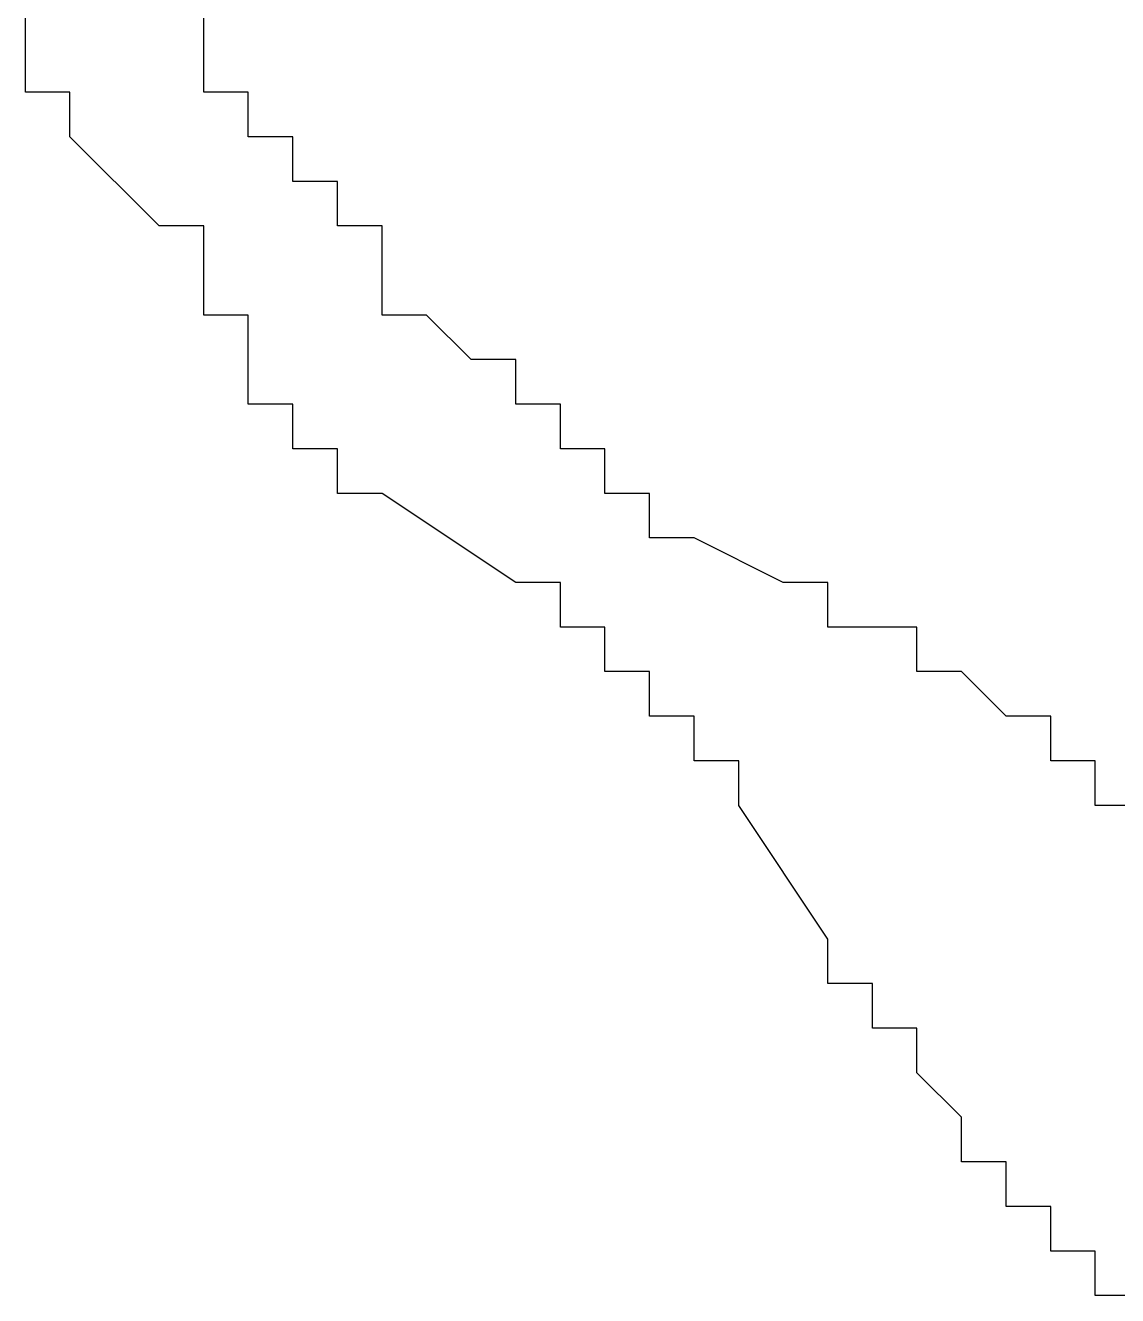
# Model space of a CAD drawing. Header units: metres. Extents: x -4.5 to 4.5, y -4.5 to 4.5.
# Drawn here: x 1.7069 to 1.9621, y -0.832 to -0.5351 of the extents above; entities that cross this region are included whole.
import ezdxf

# ---------------------------------------------------------------- set-up
doc = ezdxf.new("R2010")
doc.units = ezdxf.units.M

msp = doc.modelspace()

# ---------------------------------------------------------------- linework, layer by layer
at = {"layer": '1', "color": 3}
for p, q in [((1.706932, -0.540321), (1.706932, -0.529904)), ((1.748599, -0.540321), (1.748599, -0.529904)), ((1.706932, -0.550738), (1.706932, -0.540321)), ((1.748599, -0.550738), (1.748599, -0.540321)), ((1.717349, -0.550738), (1.706932, -0.550738)), ((1.717349, -0.561154), (1.717349, -0.550738)), ((1.759016, -0.550738), (1.748599, -0.550738)), ((1.759016, -0.561154), (1.759016, -0.550738)), ((1.738182, -0.581988), (1.717349, -0.561154)), ((1.769432, -0.561154), (1.759016, -0.561154)), ((1.769432, -0.571571), (1.769432, -0.561154)), ((1.779849, -0.571571), (1.769432, -0.571571)), ((1.779849, -0.581988), (1.779849, -0.571571)), ((1.748599, -0.581988), (1.738182, -0.581988)), ((1.748599, -0.592404), (1.748599, -0.581988)), ((1.790266, -0.581988), (1.779849, -0.581988)), ((1.790266, -0.592404), (1.790266, -0.581988)), ((1.748599, -0.602821), (1.748599, -0.592404)), ((1.790266, -0.602821), (1.790266, -0.592404)), ((1.759016, -0.602821), (1.748599, -0.602821)), ((1.759016, -0.613238), (1.759016, -0.602821)), ((1.800682, -0.602821), (1.790266, -0.602821)), ((1.811099, -0.613238), (1.800682, -0.602821)), ((1.759016, -0.623654), (1.759016, -0.613238)), ((1.821516, -0.613238), (1.811099, -0.613238)), ((1.821516, -0.623654), (1.821516, -0.613238)), ((1.769432, -0.623654), (1.759016, -0.623654)), ((1.769432, -0.634071), (1.769432, -0.623654)), ((1.831932, -0.623654), (1.821516, -0.623654)), ((1.831932, -0.634071), (1.831932, -0.623654)), ((1.779849, -0.634071), (1.769432, -0.634071)), ((1.779849, -0.644488), (1.779849, -0.634071)), ((1.842349, -0.634071), (1.831932, -0.634071)), ((1.842349, -0.644488), (1.842349, -0.634071)), ((1.790266, -0.644488), (1.779849, -0.644488)), ((1.821516, -0.665321), (1.790266, -0.644488)), ((1.852766, -0.644488), (1.842349, -0.644488)), ((1.852766, -0.654904), (1.852766, -0.644488)), ((1.863182, -0.654904), (1.852766, -0.654904)), ((1.884016, -0.665321), (1.863182, -0.654904)), ((1.831932, -0.665321), (1.821516, -0.665321)), ((1.831932, -0.675738), (1.831932, -0.665321)), ((1.894432, -0.665321), (1.884016, -0.665321)), ((1.894432, -0.675738), (1.894432, -0.665321)), ((1.842349, -0.675738), (1.831932, -0.675738)), ((1.842349, -0.686154), (1.842349, -0.675738)), ((1.904849, -0.675738), (1.894432, -0.675738)), ((1.915266, -0.675738), (1.904849, -0.675738)), ((1.915266, -0.686154), (1.915266, -0.675738)), ((1.852766, -0.686154), (1.842349, -0.686154)), ((1.852766, -0.696571), (1.852766, -0.686154)), ((1.925682, -0.686154), (1.915266, -0.686154)), ((1.936099, -0.696571), (1.925682, -0.686154)), ((1.863182, -0.696571), (1.852766, -0.696571)), ((1.863182, -0.706988), (1.863182, -0.696571)), ((1.946516, -0.696571), (1.936099, -0.696571)), ((1.946516, -0.706988), (1.946516, -0.696571)), ((1.873599, -0.706988), (1.863182, -0.706988)), ((1.873599, -0.717404), (1.873599, -0.706988)), ((1.956932, -0.706988), (1.946516, -0.706988)), ((1.956932, -0.717404), (1.956932, -0.706988)), ((1.894432, -0.748654), (1.873599, -0.717404)), ((1.967349, -0.717404), (1.956932, -0.717404)), ((1.894432, -0.759071), (1.894432, -0.748654)), ((1.904849, -0.759071), (1.894432, -0.759071)), ((1.904849, -0.769488), (1.904849, -0.759071)), ((1.915266, -0.769488), (1.904849, -0.769488)), ((1.915266, -0.779904), (1.915266, -0.769488)), ((1.925682, -0.790321), (1.915266, -0.779904)), ((1.925682, -0.800738), (1.925682, -0.790321)), ((1.936099, -0.800738), (1.925682, -0.800738)), ((1.936099, -0.811154), (1.936099, -0.800738)), ((1.946516, -0.811154), (1.936099, -0.811154)), ((1.946516, -0.821571), (1.946516, -0.811154)), ((1.956932, -0.821571), (1.946516, -0.821571)), ((1.956932, -0.831988), (1.956932, -0.821571)), ((1.967349, -0.831988), (1.956932, -0.831988))]:
    msp.add_line(p, q, dxfattribs=at)

doc.saveas('drawing.dxf')
